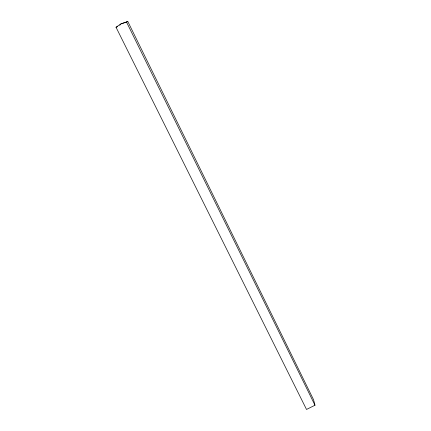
<?xml version="1.0" encoding="UTF-8"?>
<svg xmlns="http://www.w3.org/2000/svg" width="431" height="431" viewBox="0 0 431 431"><rect width="100%" height="100%" fill="white"/><g stroke="black" fill="none" stroke-linecap="round" stroke-linejoin="round"><path stroke-width="0.65" d="M116.02 27.25L120.885 23.91L127.845 21.55L313.579 399.769L314.98 405.237L306.522 409.45L116.02 27.25L117.534 26.674M119.662 25.213L120.728 24.481M120.885 23.91L127.845 21.55M126.498 22.04L314.98 405.237"/></g></svg>
